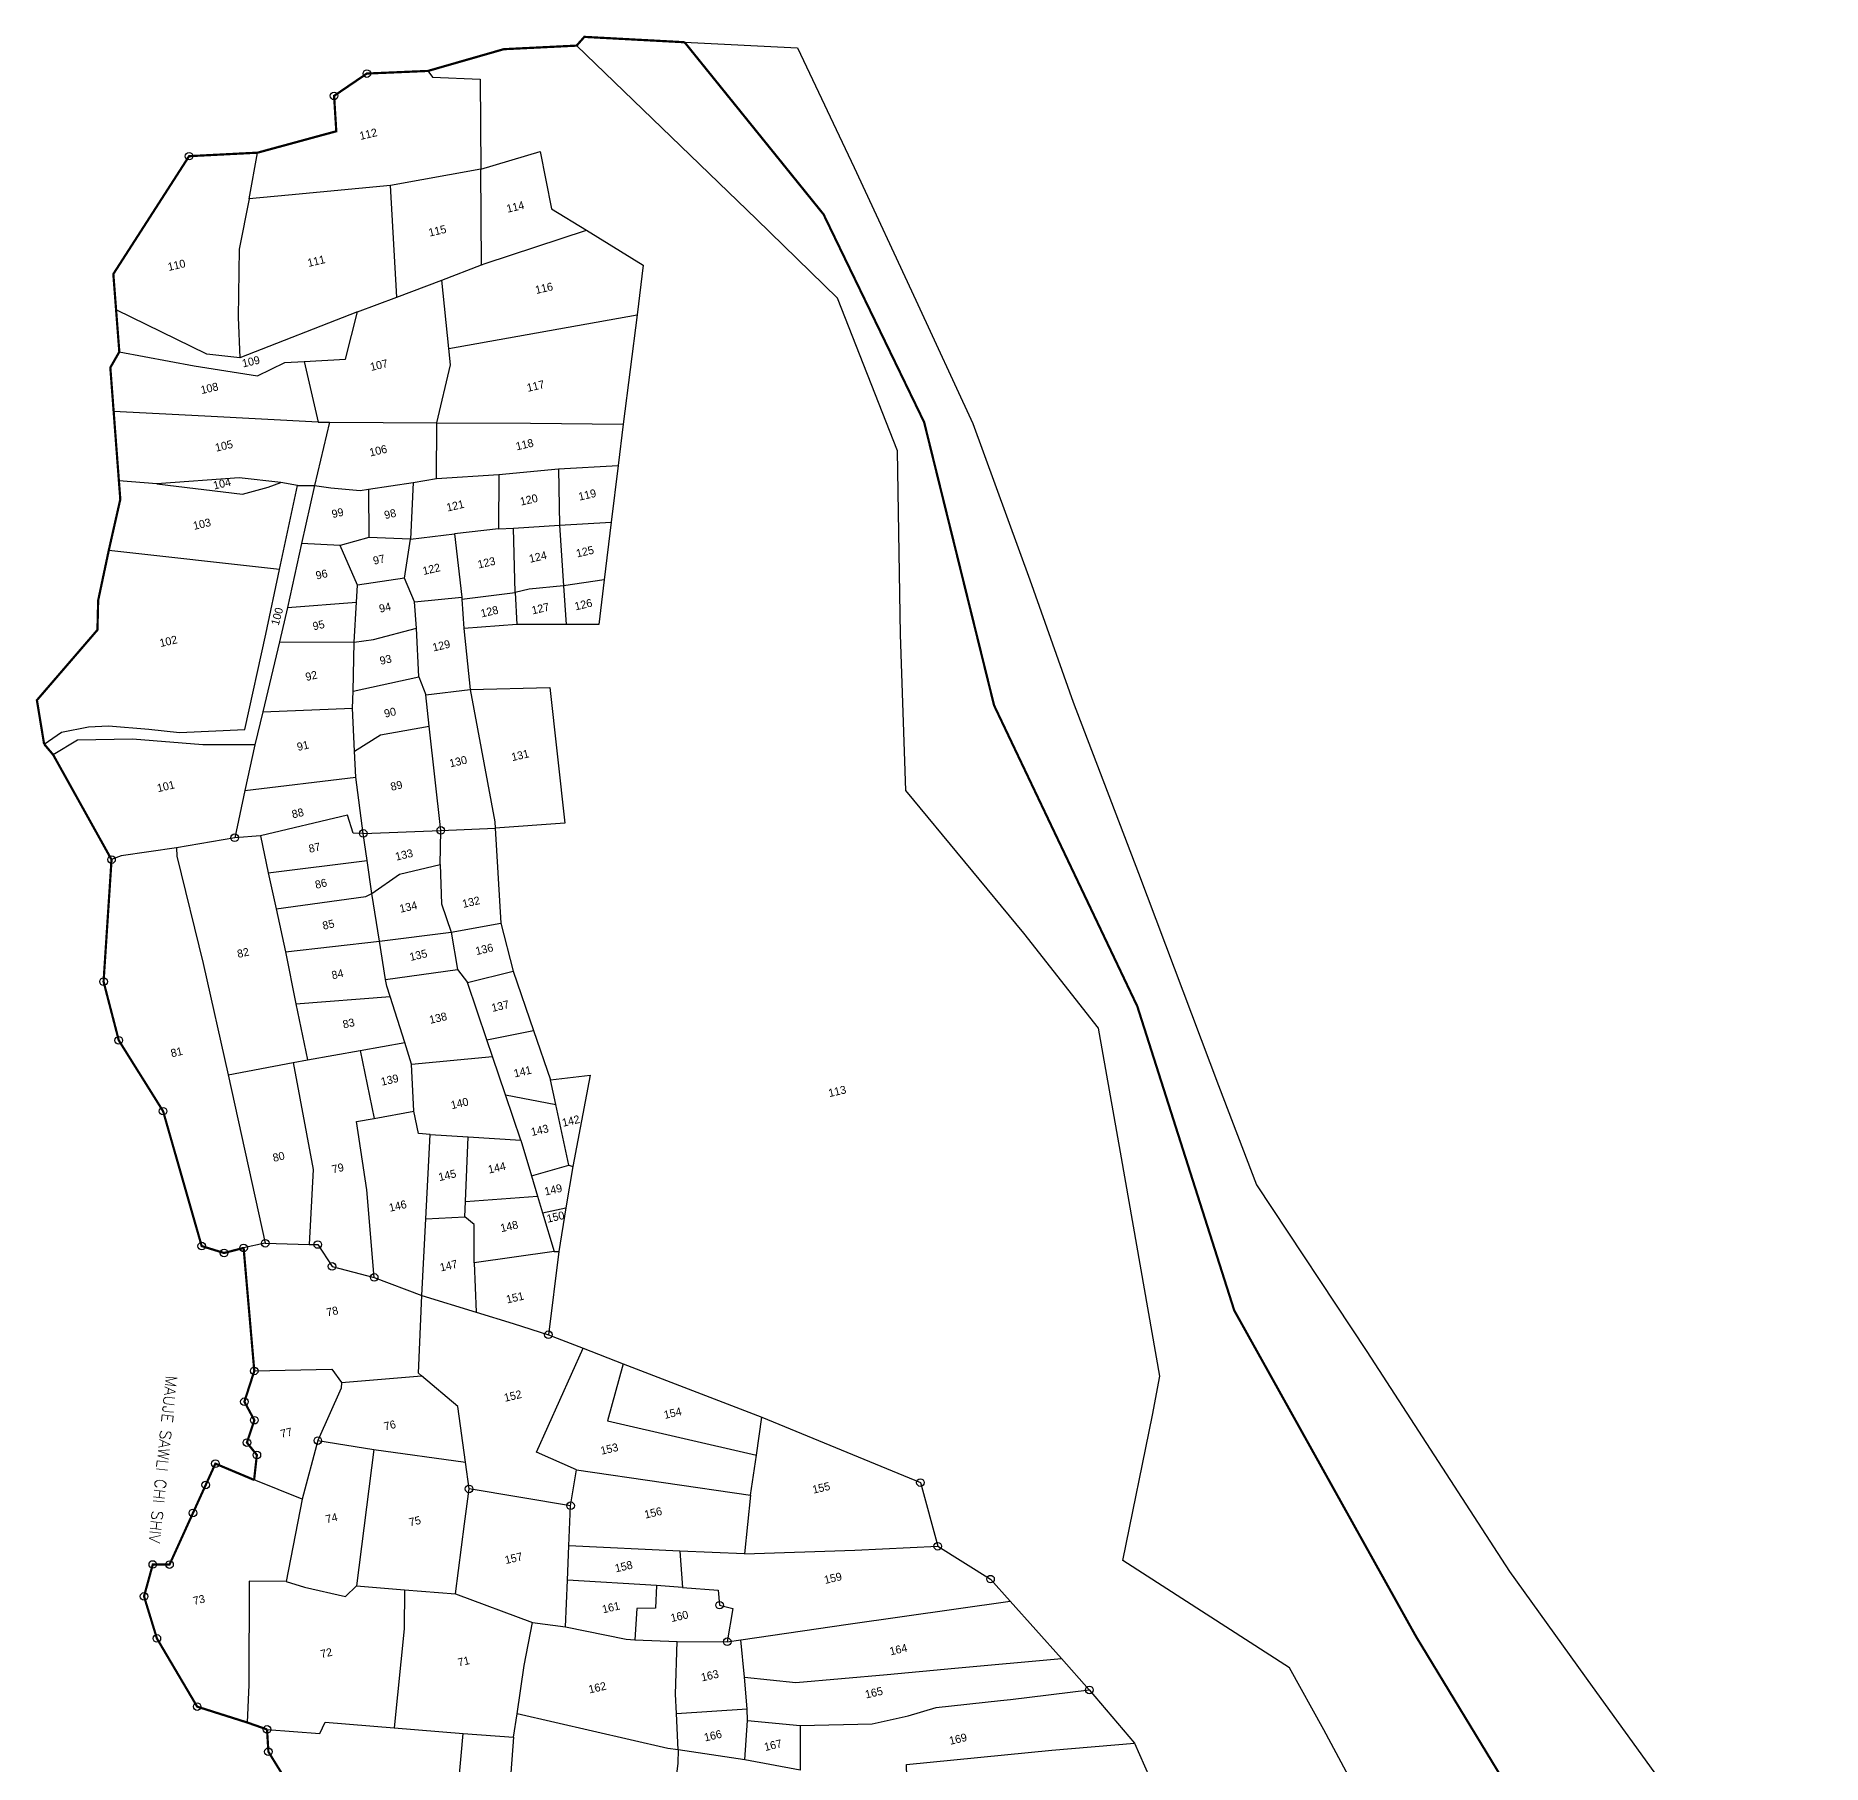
# Model space of a CAD drawing. Header units: metres. Extents: x 292860 to 294311, y 2020774 to 2022936.
# Drawn here: x 292982 to 293759, y 2022184 to 2022936 of the extents above; entities that cross this region are included whole.
import ezdxf
from ezdxf.enums import TextEntityAlignment as Align

# ---------------------------------------------------------------- set-up
doc = ezdxf.new("R2010")
doc.units = ezdxf.units.M
doc.linetypes.add('DASHDOT', pattern=[1, 0.5, -0.25, 0, -0.25])
for name, color, linetype in [('POLY_PARCEL', 6, 'Continuous'), ('POLY_WATER', 4, 'Continuous'), ('SYM_STONE', 1, 'Continuous'), ('TEXT_MAPOUT', 7, 'Continuous'), ('TEXT_PARCEL', 7, 'Continuous'), ('V_BOUND_LINE', 7, 'Continuous'), ('V_BOUND_STREAM_LINE', 7, 'DASHDOT')]:
    doc.layers.add(name, color=color, linetype=linetype)
doc.styles.get("Standard").update_dxf_attribs({"font": 'simplex.shx'})
doc.styles.add('TEXT_MAP', font='', dxfattribs={"height": 2.5})
doc.styles.get('TEXT_MAP').set_extended_font_data('Kruti Dev 050')

# ---------------------------------------------------------------- blocks, each defined once
blk = doc.blocks.new('STONE')
blk.add_circle((0, 0), 0.851)

msp = doc.modelspace()

# ---------------------------------------------------------------- linework, layer by layer
at = {"layer": 'POLY_PARCEL'}
for points in [[(293152.14, 2022920.44), (293154.08, 2022917.74), (293174.77, 2022916.9), (293175.13, 2022877.67)], [(293074.4, 2022864.78), (293078.02, 2022884.89)], [(293175.13, 2022877.67), (293200.97, 2022885.34), (293205.84, 2022860.52), (293221.1, 2022851.14)], [(293175.13, 2022877.67), (293135.84, 2022870.58)], [(293175.38, 2022836.12), (293175.13, 2022877.67)], [(293135.84, 2022870.58), (293091.5, 2022866.45), (293074.4, 2022864.78)], [(293138.57, 2022822.07), (293135.84, 2022870.58)], [(293074.4, 2022864.78), (293070.07, 2022842.93), (293069.6, 2022813.35), (293070.24, 2022795.73)], [(293175.38, 2022836.12), (293176.96, 2022836.73), (293221.1, 2022851.14)], [(293221.1, 2022851.14), (293245.81, 2022835.94), (293243.18, 2022814.3)], [(293158.13, 2022829.45), (293175.38, 2022836.12)], [(293138.57, 2022822.07), (293158.13, 2022829.45)], [(293161.22, 2022799.72), (293158.13, 2022829.45)], [(293121.53, 2022815.63), (293138.57, 2022822.07)], [(293070.24, 2022795.73), (293055.99, 2022797.32), (293016.46, 2022816.59)], [(293121.53, 2022815.63), (293070.24, 2022795.73)], [(293098.33, 2022794.09), (293116.22, 2022795.03), (293121.53, 2022815.63)], [(293161.22, 2022799.72), (293243.18, 2022814.3)], [(293243.18, 2022814.3), (293237.04, 2022766.87)], [(293017.87, 2022798.27), (293050.38, 2022792.25), (293078, 2022787.86), (293089.8, 2022793.64), (293098.33, 2022794.09)], [(293156, 2022767.42), (293161.96, 2022792.57), (293161.22, 2022799.72)], [(293098.33, 2022794.09), (293104.42, 2022767.73)], [(293104.42, 2022767.73), (293055.07, 2022770.29), (293015.41, 2022772.3)], [(293109.32, 2022767.65), (293102.83, 2022740.19)], [(293104.42, 2022767.73), (293109.32, 2022767.65)], [(293109.32, 2022767.65), (293156, 2022767.42)], [(293155.78, 2022743.23), (293156, 2022767.42)], [(293156, 2022767.42), (293196.69, 2022767.18), (293237.04, 2022766.87)], [(293237.04, 2022766.87), (293234.84, 2022748.88)], [(293034.14, 2022740.93), (293017.68, 2022742.23)], [(293088.07, 2022741.51), (293069.97, 2022743.51), (293034.14, 2022740.93)], [(293145.65, 2022741.45), (293155.78, 2022743.23)], [(293155.78, 2022743.23), (293182.99, 2022744.95)], [(293182.99, 2022744.95), (293182.88, 2022721.24)], [(293182.99, 2022744.95), (293208.93, 2022747.39)], [(293208.93, 2022747.39), (293234.84, 2022748.88)], [(293208.93, 2022747.39), (293209.39, 2022722.82)], [(293234.84, 2022748.88), (293231.81, 2022724.16)], [(293034.14, 2022740.93), (293071.49, 2022736.35), (293082.64, 2022739.38), (293088.07, 2022741.51)], [(293087.62, 2022703.66), (293095.45, 2022740.2)], [(293095.45, 2022740.2), (293088.07, 2022741.51)], [(293095.45, 2022740.2), (293102.83, 2022740.19)], [(293102.83, 2022740.19), (293097.16, 2022714.89)], [(293102.83, 2022740.19), (293109.9, 2022739.18), (293122.61, 2022737.95), (293126.29, 2022738.51)], [(293126.29, 2022738.51), (293145.65, 2022741.45)], [(293126.29, 2022738.51), (293126.37, 2022717.52)], [(293145.65, 2022741.45), (293144.6, 2022716.79)], [(293144.6, 2022716.79), (293163.73, 2022719.08)], [(293182.88, 2022721.24), (293163.73, 2022719.08)], [(293163.73, 2022719.08), (293166.82, 2022691.57)], [(293182.88, 2022721.24), (293189.41, 2022721.63)], [(293189.41, 2022721.63), (293209.39, 2022722.82)], [(293190.11, 2022693.59), (293189.41, 2022721.63)], [(293209.39, 2022722.82), (293231.81, 2022724.16)], [(293209.39, 2022722.82), (293211.11, 2022696.54)], [(293231.81, 2022724.16), (293228.78, 2022699.16)], [(293087.62, 2022703.66), (293013.28, 2022711.92)], [(293097.16, 2022714.89), (293090.96, 2022687.14)], [(293114.01, 2022713.99), (293097.16, 2022714.89)], [(293126.37, 2022717.52), (293114.01, 2022713.99)], [(293121.48, 2022696.81), (293114.01, 2022713.99)], [(293144.6, 2022716.79), (293126.37, 2022717.52)], [(293141.91, 2022699.84), (293144.6, 2022716.79)], [(292985.15, 2022627.7), (292992.77, 2022632.93), (293004.52, 2022635.24), (293013.23, 2022635.68), (293030.65, 2022634.11), (293043.98, 2022632.74), (293072.44, 2022634.03), (293081.57, 2022675.45), (293087.62, 2022703.66)], [(293121.05, 2022689.38), (293121.48, 2022696.81)], [(293141.91, 2022699.84), (293121.48, 2022696.81)], [(293146.33, 2022689.54), (293141.91, 2022699.84)], [(293211.11, 2022696.54), (293196.14, 2022695), (293190.11, 2022693.59)], [(293228.78, 2022699.16), (293211.11, 2022696.54)], [(293211.11, 2022696.54), (293212.21, 2022679.66)], [(293228.78, 2022699.16), (293226.41, 2022679.63), (293212.21, 2022679.66)], [(293090.96, 2022687.14), (293121.05, 2022689.38)], [(293120.04, 2022671.97), (293121.05, 2022689.38)], [(293146.33, 2022689.54), (293166.82, 2022691.57)], [(293147.14, 2022678.02), (293146.33, 2022689.54)], [(293166.82, 2022691.57), (293166.87, 2022690.76)], [(293166.87, 2022690.76), (293190.11, 2022693.59)], [(293166.87, 2022690.76), (293167.71, 2022678)], [(293190.11, 2022693.59), (293190.72, 2022679.71)], [(293090.96, 2022687.14), (293087.61, 2022672.15)], [(293120.04, 2022671.97), (293128.45, 2022673.23), (293147.14, 2022678.02)], [(293148.16, 2022656.88), (293147.14, 2022678.02)], [(293190.72, 2022679.71), (293167.71, 2022678)], [(293167.71, 2022678), (293170.44, 2022651.4)], [(293212.21, 2022679.66), (293190.72, 2022679.71)], [(293087.61, 2022672.15), (293080.24, 2022641.68)], [(293087.61, 2022672.15), (293120.04, 2022671.97)], [(293119.53, 2022650.74), (293120.04, 2022671.97)], [(293119.53, 2022650.74), (293148.16, 2022656.88)], [(293148.16, 2022656.88), (293151.24, 2022649.15)], [(293119.35, 2022643.35), (293119.53, 2022650.74)], [(293151.24, 2022649.15), (293170.44, 2022651.4)], [(293152.7, 2022635.48), (293151.24, 2022649.15)], [(293170.44, 2022651.4), (293205.12, 2022652.24), (293211.74, 2022593.27), (293181.32, 2022591.11)], [(293170.44, 2022651.4), (293181.19, 2022593.87), (293181.32, 2022591.11)], [(293080.24, 2022641.68), (293076.78, 2022627.38)], [(293080.24, 2022641.68), (293119.35, 2022643.35)], [(293120.18, 2022624.62), (293119.35, 2022643.35)], [(293120.18, 2022624.62), (293131.47, 2022631.69), (293152.7, 2022635.48)], [(293157.71, 2022590.13), (293152.7, 2022635.48)], [(293076.78, 2022627.38), (293054.21, 2022627.3), (293023.55, 2022629.83), (292999.68, 2022629.32), (292989.12, 2022622.99)], [(293076.78, 2022627.38), (293072.48, 2022607.49)], [(293120.69, 2022613.27), (293120.18, 2022624.62)], [(293072.48, 2022607.49), (293120.69, 2022613.27)], [(293123.98, 2022588.85), (293120.69, 2022613.27)], [(293072.48, 2022607.49), (293068.05, 2022586.97)], [(293123.98, 2022588.85), (293119.58, 2022588.92), (293117.2, 2022596.77), (293079.24, 2022587.74)], [(293068.05, 2022586.97), (293042.74, 2022582.53)], [(293079.24, 2022587.74), (293068.05, 2022586.97)], [(293079.24, 2022587.74), (293082.69, 2022571.74)], [(293123.98, 2022588.85), (293157.71, 2022590.13)], [(293125.66, 2022577.07), (293123.98, 2022588.85)], [(293157.51, 2022575.28), (293157.71, 2022590.13)], [(293157.71, 2022590.13), (293181.32, 2022591.11)], [(293181.32, 2022591.11), (293183.82, 2022549.83), (293189.25, 2022528.85)], [(293042.74, 2022582.53), (293018.66, 2022579.11), (293014.49, 2022577.42)], [(293042.74, 2022582.53), (293042.85, 2022578.9), (293054.29, 2022532.2), (293065.18, 2022483.83)], [(293082.69, 2022571.74), (293125.66, 2022577.07)], [(293082.69, 2022571.74), (293086.06, 2022556.06)], [(293127.71, 2022562.66), (293125.66, 2022577.07)], [(293127.71, 2022562.66), (293139.82, 2022571.15), (293157.51, 2022575.28)], [(293157.51, 2022575.28), (293158.02, 2022558.21), (293162.18, 2022545.83)], [(293086.06, 2022556.06), (293125.06, 2022561.32), (293127.71, 2022562.66)], [(293086.06, 2022556.06), (293090.1, 2022537.25)], [(293131.02, 2022542.03), (293127.71, 2022562.66)], [(293162.18, 2022545.83), (293183.82, 2022549.83)], [(293090.1, 2022537.25), (293131.02, 2022542.03)], [(293131.02, 2022542.03), (293162.18, 2022545.83)], [(293133.71, 2022525.31), (293131.02, 2022542.03)], [(293162.18, 2022545.83), (293165.04, 2022529.68)], [(293090.1, 2022537.25), (293094.62, 2022514.72)], [(293133.71, 2022525.31), (293165.04, 2022529.68)], [(293135.63, 2022517.86), (293134.17, 2022522.4), (293133.71, 2022525.31)], [(293165.04, 2022529.68), (293169.33, 2022523.97)], [(293169.33, 2022523.97), (293189.25, 2022528.85)], [(293189.25, 2022528.85), (293198.02, 2022503.15)], [(293094.62, 2022514.72), (293135.63, 2022517.86)], [(293142.03, 2022497.9), (293135.63, 2022517.86)], [(293177.7, 2022499.05), (293169.33, 2022523.97)], [(293094.62, 2022514.72), (293099.72, 2022490.41)], [(293177.7, 2022499.05), (293198.02, 2022503.15)], [(293198.02, 2022503.15), (293205.38, 2022481.61)], [(293099.72, 2022490.41), (293122.57, 2022494.46)], [(293122.57, 2022494.46), (293142.03, 2022497.9)], [(293122.57, 2022494.46), (293128.7, 2022464.89)], [(293145.04, 2022488.51), (293142.03, 2022497.9)], [(293180.2, 2022491.73), (293177.7, 2022499.05)], [(293065.18, 2022483.83), (293093.43, 2022489.21)], [(293093.43, 2022489.21), (293099.72, 2022490.41)], [(293093.43, 2022489.21), (293102.25, 2022442.64), (293100.48, 2022410.1)], [(293145.04, 2022488.51), (293180.2, 2022491.73)], [(293145.97, 2022468.06), (293145.04, 2022488.51)], [(293185.86, 2022475.14), (293180.2, 2022491.73)], [(293065.18, 2022483.83), (293081.36, 2022410.55)], [(293205.38, 2022481.61), (293222.65, 2022483.69), (293215.1, 2022443.9)], [(293207.7, 2022470.95), (293205.38, 2022481.61)], [(293185.86, 2022475.14), (293207.7, 2022470.95)], [(293192.59, 2022455.45), (293185.86, 2022475.14)], [(293213.41, 2022444.58), (293207.7, 2022470.95)], [(293128.75, 2022395.75), (293125.53, 2022433.81), (293120.99, 2022463.47), (293128.7, 2022464.89)], [(293128.7, 2022464.89), (293145.97, 2022468.06)], [(293153.05, 2022457.93), (293148.06, 2022458.31), (293145.97, 2022468.06)], [(293151.15, 2022421.27), (293153.05, 2022457.93)], [(293153.05, 2022457.93), (293169.68, 2022456.88)], [(293168.45, 2022428.76), (293169.68, 2022456.88)], [(293169.68, 2022456.88), (293192.59, 2022455.45)], [(293192.59, 2022455.45), (293197.22, 2022439.86)], [(293197.22, 2022439.86), (293213.41, 2022444.58)], [(293197.22, 2022439.86), (293199.85, 2022431.01)], [(293215.1, 2022443.9), (293212.17, 2022425.94)], [(293213.41, 2022444.58), (293215.1, 2022443.9)], [(293168.16, 2022422.14), (293168.45, 2022428.76)], [(293168.45, 2022428.76), (293199.85, 2022431.01)], [(293199.85, 2022431.01), (293201.99, 2022423.82)], [(293201.99, 2022423.82), (293212.17, 2022425.94)], [(293201.99, 2022423.82), (293206.98, 2022407.06)], [(293212.17, 2022425.94), (293209.06, 2022406.94)], [(293149.42, 2022387.89), (293151.15, 2022421.27)], [(293151.15, 2022421.27), (293168.16, 2022422.14)], [(293172.29, 2022402.08), (293172.25, 2022418.71), (293168.16, 2022422.14)], [(293081.36, 2022410.55), (293071.94, 2022408.55)], [(293081.36, 2022410.55), (293100.48, 2022410.1)], [(293100.48, 2022410.1), (293104.16, 2022410.02), (293110.41, 2022400.5), (293128.75, 2022395.75)], [(293206.98, 2022407.06), (293172.29, 2022402.08)], [(293172.29, 2022402.08), (293173.03, 2022380.61)], [(293209.06, 2022406.94), (293204.51, 2022370.78)], [(293206.98, 2022407.06), (293209.06, 2022406.94)], [(293128.75, 2022395.75), (293149.42, 2022387.89)], [(293149.27, 2022352.96), (293147.99, 2022354.05), (293149.42, 2022387.89)], [(293149.42, 2022387.89), (293173.03, 2022380.61)], [(293173.03, 2022380.61), (293189.24, 2022375.61), (293204.51, 2022370.78)], [(293204.51, 2022370.78), (293219.69, 2022364.91)], [(293216.74, 2022312.03), (293199.4, 2022319.74), (293219.69, 2022364.91)], [(293219.69, 2022364.91), (293237.11, 2022358.18)], [(293076.59, 2022355.03), (293110.29, 2022355.78), (293114.5, 2022350.05)], [(293237.11, 2022358.18), (293230.26, 2022333.33), (293295.01, 2022318.39)], [(293237.11, 2022358.18), (293297.41, 2022334.94)], [(293114.5, 2022350.05), (293114.4, 2022347.56), (293104.22, 2022324.77)], [(293114.5, 2022350.05), (293149.27, 2022352.96)], [(293168.43, 2022315.3), (293165.08, 2022339.57), (293149.27, 2022352.96)], [(293295.01, 2022318.39), (293297.41, 2022334.94)], [(293297.41, 2022334.94), (293366.33, 2022306.48), (293373.88, 2022278.81)], [(293104.22, 2022324.77), (293097.37, 2022299.28)], [(293104.22, 2022324.77), (293128.58, 2022320.86)], [(293128.58, 2022320.86), (293121.11, 2022261.59)], [(293128.58, 2022320.86), (293168.43, 2022315.3)], [(293170.02, 2022303.75), (293168.43, 2022315.3)], [(293292.49, 2022300.98), (293295.01, 2022318.39)], [(293097.37, 2022299.28), (293076.5, 2022307.65)], [(293214.16, 2022296.43), (293216.74, 2022312.03)], [(293216.74, 2022312.03), (293292.49, 2022300.98)], [(293097.37, 2022299.28), (293090.51, 2022263.43)], [(293164.07, 2022258.06), (293168.06, 2022288.59), (293170.02, 2022303.75)], [(293214.16, 2022296.43), (293170.02, 2022303.75)], [(293292.49, 2022300.98), (293289.86, 2022275.44)], [(293213.44, 2022279.05), (293214.16, 2022296.43)], [(293212.82, 2022263.99), (293213.44, 2022279.05)], [(293261.72, 2022276.59), (293213.44, 2022279.05)], [(293261.72, 2022276.59), (293262.78, 2022260.8)], [(293289.86, 2022275.44), (293261.72, 2022276.59)], [(293289.86, 2022275.44), (293337.79, 2022277.13), (293373.88, 2022278.81)], [(293373.88, 2022278.81), (293396.84, 2022264.5), (293405.44, 2022254.91)], [(293090.51, 2022263.43), (293074.42, 2022263.58), (293074.25, 2022218.46), (293073.47, 2022202.16)], [(293090.51, 2022263.43), (293098.49, 2022260.97), (293116.3, 2022256.9), (293121.11, 2022261.59)], [(293121.11, 2022261.59), (293141.86, 2022259.88)], [(293211.98, 2022243.73), (293212.82, 2022263.99)], [(293251.54, 2022261.8), (293212.82, 2022263.99)], [(293251.54, 2022261.8), (293251.14, 2022251.81), (293242.93, 2022251.72), (293242.14, 2022238.17)], [(293262.78, 2022260.8), (293251.54, 2022261.8)], [(293262.78, 2022260.8), (293278.4, 2022259.63), (293278.99, 2022253.18), (293284.8, 2022251.79), (293282.32, 2022237.27)], [(293141.86, 2022259.88), (293141.81, 2022242.92), (293137.46, 2022199.84)], [(293141.86, 2022259.88), (293164.07, 2022258.06)], [(293164.07, 2022258.06), (293197.62, 2022245.69)], [(293288.16, 2022238.08), (293334.85, 2022244.95), (293405.44, 2022254.91)], [(293405.44, 2022254.91), (293427.75, 2022230.02)], [(293190.98, 2022205.93), (293193.95, 2022226.92), (293197.62, 2022245.69)], [(293197.62, 2022245.69), (293211.98, 2022243.73)], [(293211.98, 2022243.73), (293238.29, 2022238.35), (293242.14, 2022238.17)], [(293242.14, 2022238.17), (293260.54, 2022237.31)], [(293260.3, 2022206.04), (293259.83, 2022214.47), (293260.54, 2022237.31)], [(293260.54, 2022237.31), (293282.32, 2022237.27)], [(293282.32, 2022237.27), (293288.16, 2022238.08)], [(293289.81, 2022221.92), (293288.16, 2022238.08)], [(293289.81, 2022221.92), (293312.13, 2022219.53), (293351.94, 2022222.96), (293381.28, 2022225.78), (293427.75, 2022230.02)], [(293427.75, 2022230.02), (293439.82, 2022216.3)], [(293291.04, 2022208.08), (293289.81, 2022221.92)], [(293405.48, 2022212.16), (293439.82, 2022216.3)], [(293439.82, 2022216.3), (293459.41, 2022193.22)], [(293189.4, 2022195.79), (293190.98, 2022205.93)], [(293256.41, 2022190.77), (293190.98, 2022205.93)], [(293260.3, 2022206.04), (293291.04, 2022208.08)], [(293260.96, 2022190.26), (293260.3, 2022206.04)], [(293291.12, 2022203.02), (293291.04, 2022208.08)], [(293314.04, 2022200.89), (293345.42, 2022201.51), (293361.07, 2022204.98), (293373.19, 2022208.72), (293401.13, 2022211.67), (293405.48, 2022212.16)], [(293082.12, 2022199.13), (293105.14, 2022197.4), (293107.36, 2022202.36), (293137.46, 2022199.84)], [(293137.46, 2022199.84), (293167.51, 2022197.32)], [(293289.92, 2022185.93), (293291.12, 2022203.02)], [(293291.12, 2022203.02), (293314.04, 2022200.89)], [(293314.04, 2022200.89), (293313.99, 2022181.46)], [(293151.08, 2022156.6), (293152.72, 2022173.22), (293165.54, 2022176.28), (293167.51, 2022197.32)], [(293167.51, 2022197.32), (293189.4, 2022195.79)], [(293189.4, 2022195.79), (293185.52, 2022145.46)], [(293260.96, 2022190.26), (293256.41, 2022190.77)], [(293360.74, 2022167.83), (293360.36, 2022183.84), (293423.46, 2022190.14), (293459.41, 2022193.22)], [(293459.41, 2022193.22), (293466, 2022178.31)], [(293260.81, 2022184.53), (293254, 2022128.64)], [(293260.96, 2022190.26), (293260.81, 2022184.53)], [(293289.92, 2022185.93), (293260.96, 2022190.26)], [(293313.99, 2022181.46), (293289.92, 2022185.93)]]:
    msp.add_lwpolyline(points, dxfattribs=at)
at = {"layer": 'POLY_WATER'}
for points in [[(293611, 2022048.98), (293583, 2022122.19), (293541.87, 2022198.95), (293526.89, 2022225.96), (293454.41, 2022272.55), (293467.29, 2022335.75), (293470.5, 2022352.71), (293453.88, 2022447.68), (293443.86, 2022504.16), (293411.34, 2022545.47), (293360.01, 2022607.56), (293357.62, 2022675.35), (293356.38, 2022755.2), (293330.33, 2022821.62), (293294.97, 2022855.96), (293216.81, 2022931.45)], [(293263.75, 2022932.92), (293312.92, 2022930.51)], [(293312.92, 2022930.51), (293337.55, 2022878.5), (293364.42, 2022820.75), (293389.15, 2022767.11), (293413.91, 2022699.13), (293432.72, 2022645.9), (293461.19, 2022571.47), (293496.06, 2022479.18), (293512.56, 2022435.93), (293560.55, 2022363.54), (293622.63, 2022267.89), (293658.54, 2022217.75), (293715.93, 2022138.4), (293758.65, 2022079.32)]]:
    msp.add_lwpolyline(points, dxfattribs=at)
at = {"layer": 'V_BOUND_LINE', "const_width": 0.967}
for points in [[(293152.14, 2022920.44), (293185.08, 2022929.89), (293216.81, 2022931.45)], [(293078.02, 2022884.89), (293112.25, 2022894.2), (293111.3, 2022909.6), (293125.55, 2022919.3), (293152.14, 2022920.44)], [(293016.46, 2022816.59), (293015.27, 2022832.12), (293048.22, 2022883.37), (293078.02, 2022884.89)], [(293017.87, 2022798.27), (293016.46, 2022816.59)], [(293015.41, 2022772.3), (293013.96, 2022791.42), (293017.87, 2022798.27)], [(293017.68, 2022742.23), (293015.41, 2022772.3)], [(293013.28, 2022711.92), (293018.3, 2022734.13), (293017.68, 2022742.23)], [(292985.15, 2022627.7), (292982.02, 2022646.77), (293008.36, 2022677.33), (293008.67, 2022690.16), (293013.28, 2022711.92)], [(292989.12, 2022622.99), (292985.15, 2022627.7)], [(293014.49, 2022577.42), (292989.12, 2022622.99)], [(293071.94, 2022408.55), (293063.42, 2022406.34), (293053.7, 2022409.35), (293036.91, 2022468.03), (293017.63, 2022498.83), (293011.02, 2022524.35), (293014.49, 2022577.42)], [(293076.59, 2022355.03), (293071.94, 2022408.55)], [(293076.5, 2022307.65), (293077.71, 2022318.49), (293073.38, 2022323.86), (293076.6, 2022333.63), (293072.28, 2022341.67), (293076.59, 2022355.03)], [(293073.47, 2022202.16), (293051.73, 2022209.04), (293034.21, 2022238.72), (293028.62, 2022257), (293032.43, 2022270.87), (293039.71, 2022270.81), (293059.66, 2022314.72), (293076.5, 2022307.65)], [(293082.12, 2022199.13), (293073.47, 2022202.16)], [(293120.84, 2022133.55), (293111.66, 2022138), (293106.23, 2022146.2), (293105.7, 2022152.24), (293082.72, 2022189.43), (293082.12, 2022199.13)]]:
    msp.add_lwpolyline(points, dxfattribs=at)
at = {"layer": 'V_BOUND_STREAM_LINE', "ltscale": 10, "const_width": 0.967, "flags": 128}
for points in [[(293216.81, 2022931.45), (293220.15, 2022935.25), (293263.75, 2022932.92)], [(293685.95, 2022068.36), (293581.86, 2022239.67), (293502.87, 2022381.33), (293460.68, 2022513.66), (293398.39, 2022644.5), (293367.96, 2022767.68), (293324.2, 2022858.08), (293263.75, 2022932.92)]]:
    msp.add_lwpolyline(points, dxfattribs=at)

# ---------------------------------------------------------------- block references
at = {"layer": 'SYM_STONE', "xscale": 1.933891379783177, "yscale": 1.933891379783177, "zscale": 1.933891379783177, "rotation": 13.12571815244012}
for p in [(293125.55, 2022919.3), (293111.3, 2022909.6), (293048.22, 2022883.37), (293068.05, 2022586.97), (293123.98, 2022588.85), (293157.71, 2022590.13), (293014.49, 2022577.42), (293011.02, 2022524.35), (293017.63, 2022498.83), (293036.91, 2022468.03), (293053.7, 2022409.35), (293063.42, 2022406.34), (293071.94, 2022408.55), (293081.36, 2022410.55), (293104.16, 2022410.02), (293110.41, 2022400.5), (293128.75, 2022395.75), (293204.51, 2022370.78), (293076.59, 2022355.03), (293072.28, 2022341.67), (293076.6, 2022333.63), (293073.38, 2022323.86), (293104.22, 2022324.77), (293059.66, 2022314.72), (293077.71, 2022318.49), (293055.46, 2022305.47), (293366.33, 2022306.48), (293170.02, 2022303.75), (293049.92, 2022293.29), (293214.16, 2022296.43), (293373.88, 2022278.81), (293032.43, 2022270.87), (293039.71, 2022270.81), (293396.84, 2022264.5), (293028.62, 2022257), (293278.99, 2022253.18), (293034.21, 2022238.72), (293282.32, 2022237.27), (293439.82, 2022216.3), (293051.73, 2022209.04), (293082.12, 2022199.13), (293082.72, 2022189.43)]:
    msp.add_blockref('STONE', p, dxfattribs=at)

# ---------------------------------------------------------------- texts
at = {"layer": 'TEXT_MAPOUT'}
msp.add_text('MAUJE SAWLI CHI SHIV', height=4.8347, rotation=264.05772, dxfattribs=at).set_placement((293038.24, 2022353.22))
at = {"layer": 'TEXT_PARCEL', "style": 'TEXT_MAP'}
for s, rotation, p in [('112', 13.12572, (293126.16, 2022893.01)), ('114', 13.12572, (293190.13, 2022861.32)), ('115', 13.12572, (293156.23, 2022850.91)), ('110', 13.12572, (293042.76, 2022836)), ('111', 13.12572, (293103.55, 2022837.75)), ('116', 13.12572, (293202.62, 2022825.97)), ('109', 13.12572, (293075.11, 2022794.04)), ('107', 13.12572, (293130.82, 2022792.51)), ('108', 13.12572, (293057.08, 2022782.45)), ('117', 13.12572, (293198.96, 2022783.42)), ('105', 13.12572, (293063.39, 2022757.4)), ('106', 13.12572, (293130.47, 2022755.31)), ('118', 13.12572, (293194.16, 2022757.97)), ('104', 13.12572, (293062.54, 2022740.95)), ('120', 13.12572, (293196.02, 2022733.94)), ('119', 13.12572, (293221.41, 2022736.1)), ('99', 13.12572, (293112.84, 2022728.21)), ('98', 13.12572, (293135.67, 2022727.78)), ('121', 13.12572, (293163.99, 2022731.37)), ('103', 13.12572, (293053.81, 2022723.39)), ('124', 13.12572, (293199.95, 2022709.11)), ('125', 13.12572, (293220.42, 2022711.39)), ('96', 13.12572, (293105.86, 2022701.48)), ('97', 13.12572, (293130.81, 2022707.93)), ('122', 13.12572, (293153.63, 2022703.79)), ('123', 13.12572, (293177.58, 2022706.59)), ('94', 13.12572, (293133.43, 2022687.07)), ('128', 13.12572, (293178.88, 2022685.31)), ('127', 13.12572, (293201.06, 2022686.66)), ('126', 13.12572, (293219.73, 2022688.37)), ('100', 74.50281, (293086.5, 2022683.21)), ('95', 13.12572, (293104.54, 2022679.4)), ('102', 13.12572, (293039.21, 2022672.41)), ('129', 13.12572, (293157.93, 2022670.5)), ('93', 13.12572, (293133.71, 2022664.4)), ('92', 13.12572, (293101.4, 2022657.38)), ('90', 13.12572, (293135.63, 2022641.44)), ('91', 13.12572, (293097.71, 2022626.95)), ('130', 13.12572, (293165.25, 2022620.1)), ('131', 13.12572, (293192.24, 2022622.81)), ('101', 13.12572, (293038.1, 2022609.31)), ('89', 13.12572, (293138.42, 2022609.62)), ('88', 13.12572, (293095.49, 2022597.63)), ('87', 13.12572, (293102.79, 2022582.64)), ('133', 13.12572, (293141.73, 2022579.54)), ('86', 13.12572, (293105.58, 2022566.99)), ('134', 13.12572, (293143.57, 2022556.86)), ('132', 13.12572, (293170.9, 2022558.99)), ('85', 13.12572, (293108.83, 2022549.19)), ('136', 13.12572, (293176.64, 2022538.47)), ('82', 13.12572, (293071.72, 2022536.92)), ('135', 13.12572, (293147.94, 2022535.9)), ('84', 13.12572, (293112.78, 2022527.63)), ('138', 13.12572, (293156.53, 2022508.56)), ('137', 13.12572, (293183.58, 2022513.75)), ('83', 13.12572, (293117.62, 2022506.23)), ('81', 13.12572, (293042.79, 2022493.71)), ('141', 13.12572, (293193.28, 2022485.24)), ('139', 13.12572, (293135.47, 2022481.64)), ('113', 13.12572, (293330.15, 2022476.68)), ('140', 13.12572, (293165.89, 2022471.44)), ('142', 13.12572, (293214.29, 2022463.82)), ('143', 13.12572, (293200.75, 2022459.77)), ('80', 13.12572, (293087.17, 2022448.23)), ('79', 13.12572, (293112.92, 2022443.23)), ('145', 13.12572, (293160.53, 2022440.14)), ('144', 13.12572, (293182.1, 2022443.43)), ('149', 13.12572, (293206.62, 2022433.88)), ('146', 13.12572, (293138.98, 2022426.82)), ('150', 13.12572, (293207.61, 2022422.05)), ('148', 13.12572, (293187.47, 2022417.95)), ('147', 13.12572, (293161.12, 2022400.85)), ('151', 13.12572, (293190, 2022386.92)), ('78', 13.12572, (293110.49, 2022380.96)), ('152', 13.12572, (293189.05, 2022344.19)), ('154', 13.12572, (293258.57, 2022336.7)), ('77', 13.12572, (293090.5, 2022328.17)), ('76', 13.12572, (293135.54, 2022331.44)), ('153', 13.12572, (293231.02, 2022321.16)), ('155', 13.12572, (293323.2, 2022304.2)), ('74', 13.12572, (293110.19, 2022291.04)), ('75', 13.12572, (293146.44, 2022289.71)), ('156', 13.12572, (293250.09, 2022293.37)), ('157', 13.12572, (293189.41, 2022273.59)), ('158', 13.12572, (293237.27, 2022270)), ('159', 13.12572, (293328.3, 2022264.96)), ('73', 13.12572, (293052.52, 2022255.53)), ('161', 13.12572, (293231.74, 2022252.18)), ('160', 13.12572, (293261.51, 2022248.37)), ('72', 13.12572, (293107.91, 2022232.41)), ('71', 13.12572, (293167.65, 2022228.74)), ('164', 13.12572, (293356.76, 2022233.9)), ('163', 13.12572, (293274.74, 2022222.56)), ('162', 13.12572, (293225.81, 2022217.33)), ('165', 13.12572, (293346.12, 2022215.14)), ('166', 13.12572, (293276.08, 2022196.45)), ('167', 13.12572, (293302.22, 2022192.29)), ('169', 13.12572, (293382.7, 2022195))]:
    msp.add_text(s, height=3.481, rotation=rotation, dxfattribs=at).set_placement(p, align=Align.MIDDLE)

doc.saveas('drawing.dxf')
